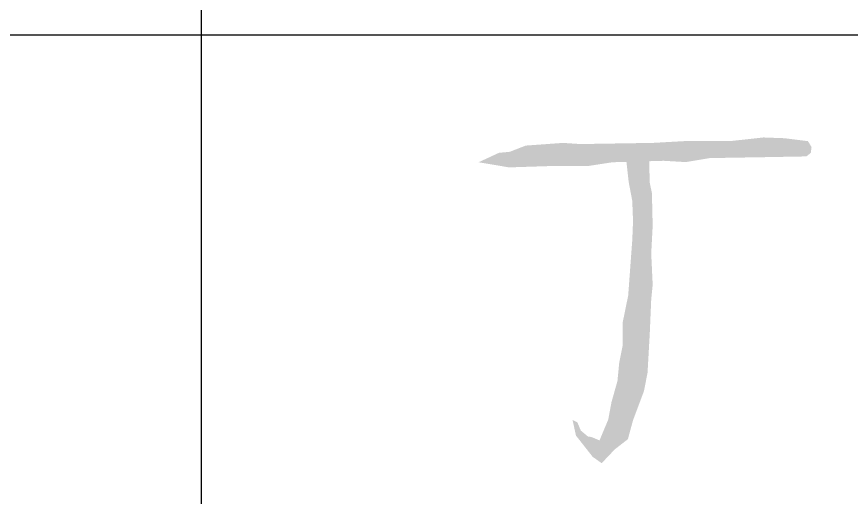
# Model space of a CAD drawing. Extents: x 5191187 to 5306989, y -468291 to -238224.
# Drawn here: x 5284985 to 5286073, y -355786 to -355160 of the extents above; entities that cross this region are included whole.
import ezdxf

# ---------------------------------------------------------------- set-up
doc = ezdxf.new("R2010")
doc.units = 0
doc.header["$LTSCALE"] = 1000
doc.header["$MEASUREMENT"] = 0
doc.layers.get('0').update_dxf_attribs({"linetype": 'CONTINUOUS'})
doc.layers.add('HATCH', color=8, linetype='CONTINUOUS')

msp = doc.modelspace()

# ---------------------------------------------------------------- hatches: boundary and pattern name
at = {"layer": 'HATCH'}
h = msp.add_hatch(color=0, dxfattribs=at)
h.paths.add_polyline_path([(5286020.9, -355329.8), (5286016.2, -355322.2), (5285985.8, -355318.4), (5285958.2, -355317.4), (5285914.6, -355322.2), (5285854.7, -355322.2), (5285813.9, -355324.5), (5285781.6, -355325), (5285719.9, -355326), (5285697, -355324.5), (5285676.2, -355326), (5285648.4, -355328), (5285627.6, -355336.1), (5285613.6, -355337.4), (5285587, -355349.7), (5285626.8, -355356.4), (5285685.7, -355354.5), (5285730.4, -355354.5), (5285761.7, -355349.7), (5285794, -355348.8), (5285828.2, -355347.8), (5285856.9, -355349.5), (5285867.1, -355347.8), (5285888, -355344.3), (5285928.8, -355343.6), (5285959.2, -355343.1), (5286014.3, -355342.1), (5286020, -355337.4)])
h.paths.add_polyline_path([(5285809.3, -355348.3), (5285794, -355348.8), (5285779.7, -355349.2), (5285782.6, -355375.3), (5285787.3, -355400), (5285788.3, -355426.6), (5285787.3, -355451.2), (5285785.4, -355476.9), (5285782, -355523.2), (5285775, -355557.5), (5285774.8, -355588.3), (5285770.3, -355610.8), (5285768, -355634.7), (5285760.2, -355662.3), (5285756, -355684.9), (5285747.7, -355704.7), (5285742, -355718.4), (5285735.7, -355733.5), (5285747.4, -355741.8), (5285764.5, -355723.8), (5285781.6, -355710.5), (5285788.3, -355685.8), (5285802.5, -355647.9), (5285807.2, -355624.1), (5285810.1, -355572.9), (5285812, -355528.3), (5285813.9, -355509.3), (5285812, -355468.5), (5285813.9, -355432.5), (5285812.9, -355389.8), (5285810.1, -355376.5)])
h.paths.add_polyline_path([(5285744.6, -355712.1), (5285734.1, -355707.7), (5285729.5, -355707), (5285720.3, -355699.3), (5285715.7, -355688.5), (5285709.5, -355685.5), (5285713.9, -355705.8), (5285720.3, -355713.9), (5285735.7, -355733.5), (5285742, -355718.4)])

# ---------------------------------------------------------------- linework, layer by layer
for p, q in [((5285225.9, -357783.9), (5285225.9, -354533.9)), ((5285225.9, -357783.9), (5285225.9, -354533.9)), ((5285225.9, -357783.9), (5285225.9, -354533.9)), ((5283645.9, -355183.9), (5289145.9, -355183.9))]:
    msp.add_line(p, q)

doc.saveas('drawing.dxf')
